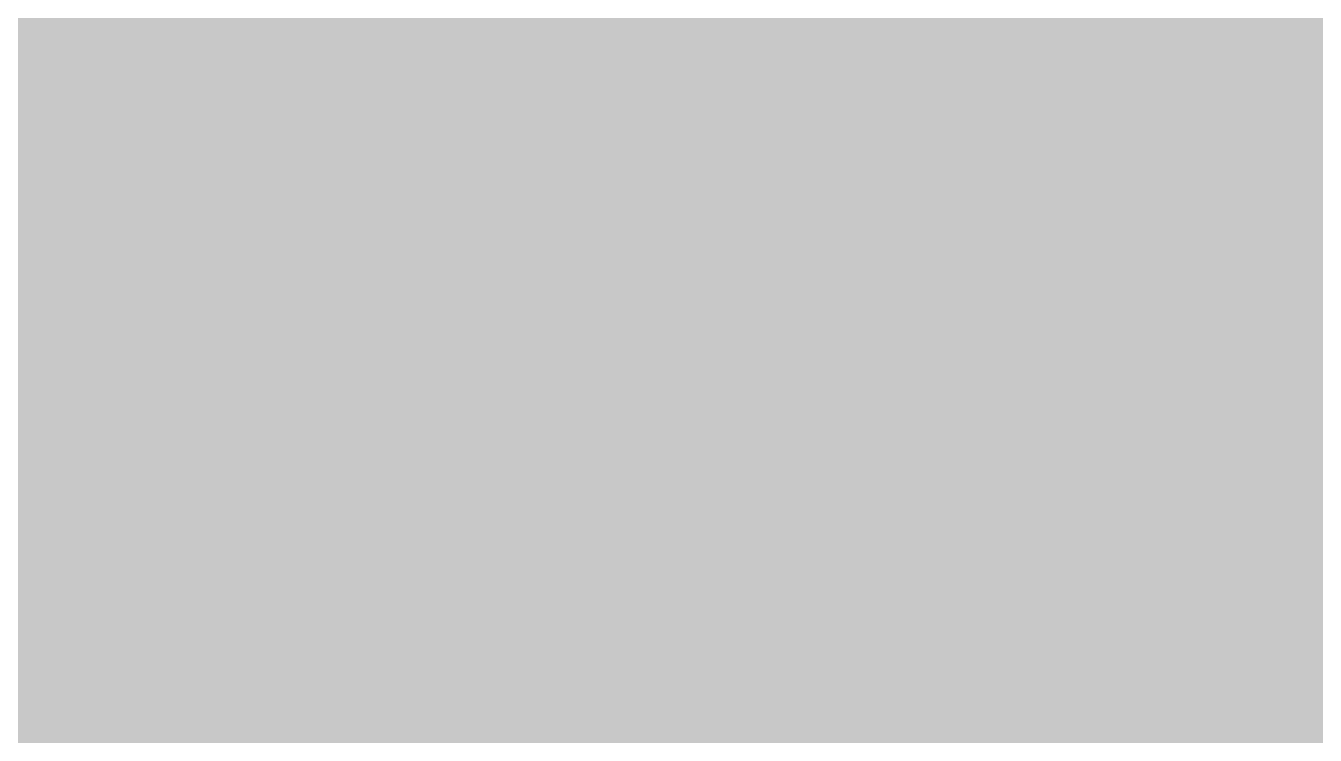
# Model space of a CAD drawing. Header units: inches. Extents: x -26493 to -10162, y -132 to 713.
# Drawn here: x -25625.419 to -25623.106, y 286.29 to 287.563 of the extents above; entities that cross this region are included whole.
import ezdxf

# ---------------------------------------------------------------- set-up
doc = ezdxf.new("R2010")
doc.units = ezdxf.units.IN
doc.header["$MEASUREMENT"] = 0
doc.layers.add('Q-SPCQ', color=91, linetype='Continuous', lineweight=9)

# ---------------------------------------------------------------- blocks, each defined once
blk = doc.blocks.new('Basketball_Backstop-Performance_Sports_Systems-3103-Ceiling_Hung - 27_-0_ to 27_-11 7_8_-652462-Section 13')
at = {"layer": 'Q-SPCQ'}
h = blk.add_hatch(color=256, dxfattribs=at)
h.paths.add_polyline_path([(-25596.4188, 286.9375), (-25596.4188, 288.6875), (-25597.0438, 288.6827), (-25597.0438, 287.7545), (-25597.2313, 287.8125), (-25597.2313, 288.6875), (-25621.1063, 288.6587), (-25621.1063, 287.7545), (-25621.2938, 287.8125), (-25621.2938, 288.6875), (-25621.9188, 288.6579), (-25621.9188, 286.9375), (-25603.5425, 286.9375)], flags=0)
h.paths.add_polyline_path([(-25592.1688, 286.9375), (-25592.1688, 288.6875), (-25595.1063, 288.6846), (-25595.1063, 287.7545), (-25595.2938, 287.8125), (-25595.2938, 288.6875), (-25595.9188, 288.6838), (-25595.9188, 286.9375), (-25594.9029, 286.9375)], flags=0)
h.paths.add_polyline_path([(-25622.4188, 286.9375), (-25622.4188, 288.6875), (-25623.0438, 288.6568), (-25623.0438, 287.7545), (-25623.2313, 287.8125), (-25623.2313, 288.6875), (-25647.1063, 288.6329), (-25647.1063, 287.7545), (-25647.2938, 287.8125), (-25647.2938, 288.6875), (-25647.9188, 288.6321), (-25647.9188, 286.9375), (-25622.9815, 286.9375)], flags=0)
h.paths.add_polyline_path([(-25648.4188, 286.9375), (-25648.4188, 288.6875), (-25649.0438, 288.631), (-25649.0438, 287.7545), (-25649.2313, 287.8125), (-25649.2313, 288.6875), (-25652.1688, 288.6875), (-25652.1688, 286.9375)], flags=0)
h = blk.add_hatch(color=256, dxfattribs=at)
h.paths.add_polyline_path([(-25596.4036, 285.1875), (-25596.3623, 285.243), (-25596.3951, 285.7096), (-25596.3853, 286.1754), (-25596.4188, 286.9375), (-25621.9523, 286.9375), (-25621.9712, 286.4459), (-25621.9362, 286.0424), (-25621.9188, 285.1875), (-25596.4184, 285.1875)], flags=0)
h.paths.add_polyline_path([(-25592.1688, 285.1875), (-25592.1688, 286.9375), (-25595.928, 286.9091), (-25595.9188, 285.1875), (-25594.9029, 285.1875)], flags=0)
h.paths.add_polyline_path([(-25622.9815, 285.1875), (-25622.414, 285.2171), (-25622.4187, 286.9375), (-25647.9273, 286.9375), (-25647.9188, 285.1875), (-25625.1414, 285.1875)], flags=0)
h.paths.add_polyline_path([(-25648.3614, 285.1875), (-25648.3652, 285.2582), (-25648.3964, 285.7001), (-25648.3853, 286.1754), (-25648.4188, 286.9375), (-25652.1688, 286.9375), (-25652.1688, 285.1875), (-25648.4036, 285.1875)], flags=0)

msp = doc.modelspace()

# ---------------------------------------------------------------- block references
at = {"layer": 'Q-SPCQ'}
msp.add_blockref('Basketball_Backstop-Performance_Sports_Systems-3103-Ceiling_Hung - 27_-0_ to 27_-11 7_8_-652462-Section 13', (0, 0), dxfattribs=at)

doc.saveas('drawing.dxf')
